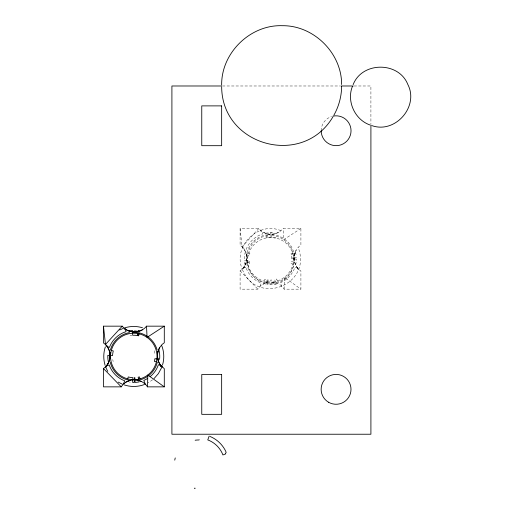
<?xml version="1.0" encoding="UTF-8"?>
<svg xmlns="http://www.w3.org/2000/svg" width="514" height="514" viewBox="0 0 514 514"><rect width="100%" height="100%" fill="white"/><g stroke="black" fill="none" stroke-linecap="round" stroke-linejoin="round"><path stroke-width="0.39" stroke-dasharray="2.57 1.93" d="M293.59 257.585A23.239 23.239 0 0 0 271.386 235.547L270.653 235.528L270.634 237.558A21.209 21.209 0 0 0 267.312 237.776L266.65 237.886L266.117 234.898L266.869 234.776A24.248 24.248 0 0 1 270.666 234.519L270.987 234.288C275.588 234.101 280.31 232.206 283.137 228.467L300.908 228.467L300.908 245.062C297.452 247.157 295.64 250.871 294.252 254.507C293.584 260.624 295.28 267.531 300.908 270.994L300.908 289.164L284.126 289.164C278.511 279.545 263.547 279.809 257.848 289.164L240.096 289.164L240.096 270.814C248.827 265.198 248.789 250.858 240.096 245.242L240.096 228.467L258.844 228.467C261.722 232.521 266.824 233.889 271.431 234.538A24.248 24.248 0 0 1 293.937 253.016L290.988 253.736L291.136 254.385A21.209 21.209 0 0 1 291.566 257.687L293.59 257.585L293.623 259.043A23.239 23.239 0 0 1 273.018 281.858M270.672 234.249L270.685 232.791L271.501 232.81L271.443 234.23M284.126 289.164L284.409 277.297L300.908 289.164M271.386 235.547L271.296 237.577A21.209 21.209 0 0 1 275.253 238.123L275.716 236.144M267.858 282.462L267.627 284.602A25.976 25.976 0 0 0 270.891 284.743L270.794 279.976L271.463 279.95L271.707 284.711A25.976 25.976 0 0 0 275.748 284.184L277.733 283.677M267.916 281.878L268.135 279.86A21.209 21.209 0 0 1 264.864 279.25L264.331 281.209M294.561 253.91L294.014 258.028L294.561 262.146L291.393 261.671A21.209 21.209 0 0 1 291.027 263.637L293.982 264.337A24.248 24.248 0 0 1 275.388 282.494L270.107 282.006A23.239 23.239 0 0 1 247.639 263.566L247.215 260.682A23.239 23.239 0 0 1 270.653 235.528M245.094 264.832L244.677 262.526L246.142 262.313L246.29 261.523L246.752 258.028L246.476 254.687A24.248 24.248 0 0 1 266.117 234.898M266.869 282.591L267.473 279.777L266.811 279.674L266.303 282.668L263.027 284.184M295.64 264.761L295.839 263.939A25.976 25.976 0 0 0 296.36 259.075L294.149 259.05M245.384 251.905L245.094 252.798A25.976 25.976 0 0 0 244.491 260.906L246.392 260.746M297.522 268.906L297.792 268.128L297.522 268.906L298.679 269.285A15.921 15.921 0 0 1 296.148 250.067M280.888 230.67C258.259 220.84 232.521 246.424 242.222 269.111M243.328 248.391L243.565 247.78L242.602 247.44M243.797 267.055L244.651 265.911M258.844 228.467L242.088 246.771L240.096 228.467M152.619 379.801L147.91 382.917M300.908 228.467L283.67 239.697L283.137 228.467M260.604 286.041L260.245 285.912L261.292 283.105A25.976 25.976 0 0 1 245.833 267.274L242.955 268.154L243.315 269.111L242.357 269.477C257.244 306.517 312.596 284.666 298.159 247.452M267.087 282.565L266.278 282.835L266.014 284.377L263.688 283.908M261.69 231.127L260.887 231.39L260.707 230.375L261.69 231.127L262.648 233.966A25.976 25.976 0 0 0 246.045 249.675L243.63 248.776M245.833 267.274L242.961 268.147L243.315 269.111M295.042 252.747L295.614 252.605L295.421 251.828M244.96 264.132L245.429 264.035M247.497 262.853L249.496 262.493L249.624 263.149L246.656 263.778L246.206 262.146M291.136 254.385L294.104 253.755L294.252 254.507M294.67 253.64L295.801 253.402L296.083 255.008L294.381 255.259M265.674 233.253L266.618 233.06A25.976 25.976 0 0 1 275.549 233.305L275.954 233.395M244.805 263.335L245.795 263.155M247.382 262.134L249.393 261.838L249.239 260.514L247.215 260.682M294.079 257.559L296.327 257.443L296.353 258.259L294.053 258.304M293.616 258.311L291.586 258.349L291.592 259.017L293.623 259.043M222.459 85.986L340.416 85.986M354.056 85.986L370.909 85.986L370.909 124.497M275.112 282.591L271.565 281.98M266.573 282.713L266.303 282.668A24.248 24.248 0 0 1 246.823 264.517L249.772 263.798L249.624 263.149M246.386 255.265L249.367 255.856A21.209 21.209 0 0 1 249.9 253.248L246.964 252.458M297.696 268L294.991 267.087A25.976 25.976 0 0 1 280.413 282.732L281.916 286.459M298.679 269.285L298.062 268.481M240.096 270.814L257.848 289.164M266.618 233.06L266.869 233.748M277.297 280.952L276.693 279.018A21.209 21.209 0 0 1 274.759 279.52L275.183 281.505M295.614 252.605L295.801 253.402M275.44 282.726L275.748 284.184M246.187 253.852L246.309 254.661M266.869 234.776L267.312 237.776M130.209 382.198A25.976 25.976 0 0 1 129.399 382.069M134.077 330.483A25.976 25.976 0 0 1 136.518 330.63M113.164 361.496A21.209 21.209 0 0 1 112.778 359.53M130.042 335.578A21.209 21.209 0 0 1 132.021 335.321M154.206 350.786A21.209 21.209 0 0 1 154.759 353.394M244.619 250.067A15.921 15.921 0 0 1 242.088 269.285M278.948 232.155A15.921 15.921 0 0 1 263.027 232.155M321.186 130.742A14.925 14.925 0 0 1 331.498 116.549M258.94 280.708A23.239 23.239 0 0 0 294.034 260.996A23.239 23.239 0 0 0 259.416 240.456A23.239 23.239 0 0 0 258.94 280.708"/><path stroke-width="0.77" d="M164.294 386.856L147.518 386.856L147.794 374.995L164.294 386.856L164.294 368.686L161.184 365.827L160.914 366.598L162.071 366.983A15.921 15.921 0 0 1 159.539 347.766L162.071 344.464L164.294 342.754L164.294 326.165L146.522 326.165C140.804 333.772 127.954 333.772 122.236 326.165L103.481 326.165L103.481 342.934C106.822 345.061 108.705 348.71 109.867 352.386C110.716 358.354 108.84 365.069 103.481 368.512L103.481 386.856L121.24 386.856C124.414 381.6 130.595 379.705 136.409 379.55A23.239 23.239 0 0 0 138.568 379.204L139.988 378.857A23.239 23.239 0 0 0 139.108 333.843L137.675 333.547A23.239 23.239 0 0 0 110.658 353.998A23.239 23.239 0 0 0 132.766 379.679L134.379 379.743L134.276 382.435L132.644 382.416L132.753 379.955M221.656 84.983C221.219 52.916 250.312 24.505 282.359 25.7C313.739 25.308 341.778 53.135 341.63 84.521M341.637 86.403C341.527 96.459 338.829 106.462 333.875 115.213M132.766 379.679L132.85 377.655A21.209 21.209 0 0 1 128.249 376.942L127.723 378.902M159.539 347.766C157.477 351.679 156.77 356.427 158.28 360.642M137.675 333.547L137.334 335.552A21.209 21.209 0 0 0 132.689 335.276L132.586 333.252M138.028 331.504L138.137 330.849A25.976 25.976 0 0 1 138.941 331.003L139.345 331.093M109.533 360.006L110.144 355.72L109.578 351.55M138.394 333.682L137.99 335.674L138.639 335.815L139.108 333.843M138.883 331.279L138.137 330.849M162.475 365.171C164.403 358.856 164.159 351.91 161.788 345.749M125.949 382.236L126.226 381.324L127.08 381.6L129.965 380.405M105.351 346.854C103.327 352.81 103.25 359.395 105.132 365.39M352.418 86.391C346.43 101.264 354.866 119.762 370.022 124.986M209.159 436.129L207.752 439.894A25.976 25.976 0 0 1 222.928 454.954L225.73 453.881L225.389 453.04L226.333 452.641M106.719 346.083L106.957 345.479L105.993 345.132M161.531 367.831L158.376 373.614L154.046 378.574M353.131 84.643C362.074 61.462 398.691 61.32 407.814 84.437C419.289 106.475 395.176 134.032 371.808 125.589M157.952 351.602L157.644 352.199C157.181 357.442 157.971 363.102 162.071 366.983M332.924 116.845C302.913 167.885 221.971 146.079 221.662 86.866M107.188 364.754L108.043 363.61M122.236 326.165L105.479 344.464L103.481 326.165M161.878 366.835L160.914 366.598L161.184 365.827L161.454 366.18M199.271 439.753L198.95 439.984A24.248 24.248 0 0 0 195.153 440.235M164.294 326.165L147.062 337.396L146.522 326.165M119.633 330.007L123.058 328.44M194.857 488.178L194.555 488.3L195.127 488.216M105.749 367.176L106.706 366.81L106.347 365.852L109.225 364.972A25.976 25.976 0 0 0 124.684 380.797L123.63 383.605L123.996 383.733M144.479 384.485C138.028 386.965 130.71 387.113 124.163 384.877M135.111 379.846L138.78 380.187A24.248 24.248 0 0 0 147.788 376.248M129.663 380.533L130.479 380.257M124.838 327.823C130.537 326.037 136.769 326.017 142.481 327.759M141.125 381.375L140.63 381.17M129.11 330.965L130.01 330.753A25.976 25.976 0 0 1 132.445 330.515L132.509 331.736M132.535 332.243L134.816 332.237A24.248 24.248 0 0 1 147.004 336.143M221.656 85.986L171.907 85.986L171.907 434.234L370.909 434.234L370.909 125.3M341.219 85.986L353.253 85.986M110.105 355.437L107.818 355.341A25.976 25.976 0 0 0 108.351 361.83L108.486 362.531M110.549 355.457L112.579 355.547A21.209 21.209 0 0 1 113.286 350.946L111.326 350.413M156.879 358.92L154.862 358.708A21.209 21.209 0 0 1 154.412 361.336L156.391 361.798M157.843 359.023L159.603 359.215A25.976 25.976 0 0 0 159.006 350.297L158.813 349.52M147.518 386.856C144.832 382.48 139.879 380.244 134.957 379.673M161.081 365.698L158.383 364.779A25.976 25.976 0 0 1 150.094 376.672M136.409 379.55L138.497 380.283M107.015 346.468L109.431 347.374A25.976 25.976 0 0 1 126.033 331.659L125.075 328.819L124.279 329.082L124.092 328.067M122.396 384.221L118.194 382.101M210.033 436.47C217.03 439.309 222.845 444.899 225.954 451.78M124.78 328.594L125.172 328.896M103.481 368.512L121.24 386.856M107.773 371.423L106.102 368.05M145.308 384.151L143.804 380.424A25.976 25.976 0 0 0 147.428 378.561M139.988 378.857L139.448 376.897L138.15 377.218L138.568 379.204M138.831 380.424L139.133 381.883A25.976 25.976 0 0 1 135.092 382.41L134.848 377.649L134.186 377.668L134.379 379.743M174.76 460.152A24.248 24.248 0 0 1 175.248 457.923M157.368 362.029A24.248 24.248 0 0 1 148.405 375.798M129.695 380.366A24.248 24.248 0 0 1 110.214 362.216M110.356 350.156A24.248 24.248 0 0 1 129.509 332.59M147.634 336.567A24.248 24.248 0 0 1 157.136 349.97M108.011 347.766A15.921 15.921 0 0 1 105.479 366.983M142.339 329.853A15.921 15.921 0 0 1 126.418 329.853M333.001 116.145A14.925 14.925 0 0 1 350.889 128.661A14.925 14.925 0 0 1 337.152 145.629A14.925 14.925 0 0 1 321.186 130.742M221.656 105.884L201.758 105.884L201.758 145.687L221.656 145.687L221.656 105.884M221.656 374.539L201.758 374.539L201.758 414.335L221.656 414.335L221.656 374.539M328.607 402.263A14.925 14.925 0 0 0 350.998 389.336A14.925 14.925 0 0 0 328.607 376.409A14.925 14.925 0 0 0 328.607 402.263"/></g></svg>
